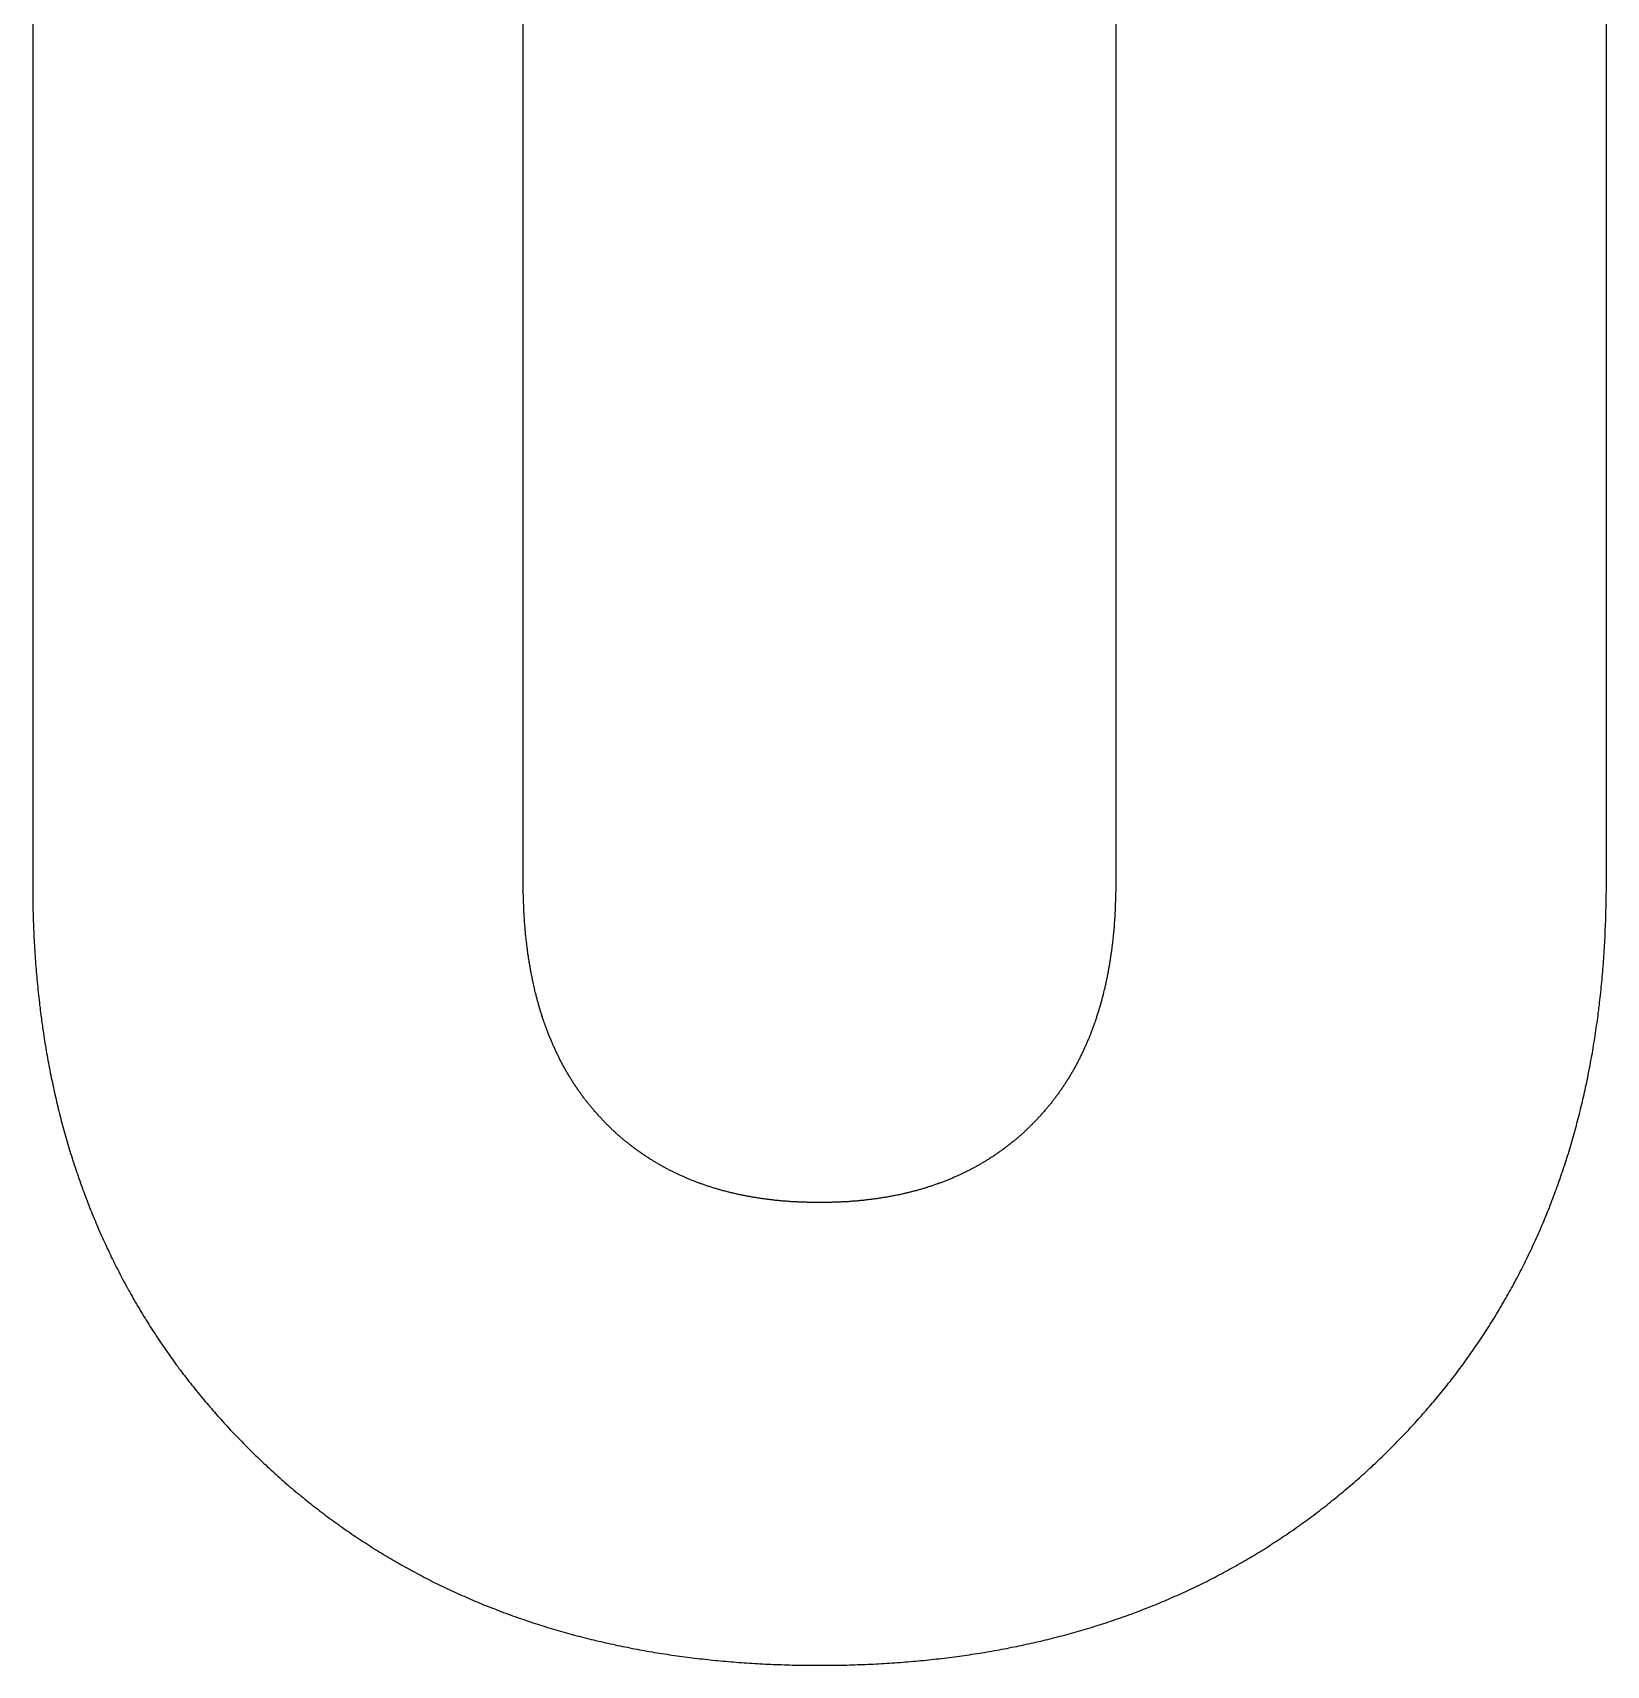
# Model space of a CAD drawing. Header units: millimetres. Extents: x -1211 to -100, y -1155 to 1320.
# Drawn here: x -701.15 to -689.01, y 1036.52 to 1049.12 of the extents above; entities that cross this region are included whole.
import ezdxf

# ---------------------------------------------------------------- set-up
doc = ezdxf.new("R2010")
doc.units = ezdxf.units.MM
doc.layers.get('0').update_dxf_attribs({"lineweight": 25, "true_color": 0xffffff})

msp = doc.modelspace()

# ---------------------------------------------------------------- linework, layer by layer
at = {"color": 5, "true_color": 0x0000ff, "flags": 128}
for points in [[(-701.151, 1056.199), (-701.151, 1042.556), (-701.151, 1042.535), (-701.151, 1042.514), (-701.151, 1042.493), (-701.151, 1042.472), (-701.15, 1042.451), (-701.15, 1042.43), (-701.15, 1042.409), (-701.149, 1042.388), (-701.149, 1042.367), (-701.149, 1042.346), (-701.148, 1042.325), (-701.147, 1042.304), (-701.147, 1042.284), (-701.146, 1042.263), (-701.145, 1042.242), (-701.145, 1042.221), (-701.144, 1042.201), (-701.143, 1042.18), (-701.142, 1042.159), (-701.141, 1042.139), (-701.14, 1042.118), (-701.139, 1042.098), (-701.138, 1042.077), (-701.136, 1042.057), (-701.135, 1042.036), (-701.134, 1042.016), (-701.132, 1041.996), (-701.131, 1041.975), (-701.13, 1041.955), (-701.128, 1041.935), (-701.126, 1041.915), (-701.125, 1041.894), (-701.123, 1041.874), (-701.121, 1041.854), (-701.12, 1041.834), (-701.118, 1041.814), (-701.116, 1041.794), (-701.114, 1041.774), (-701.112, 1041.754), (-701.11, 1041.734), (-701.108, 1041.714), (-701.106, 1041.694), (-701.104, 1041.674), (-701.101, 1041.655), (-701.099, 1041.635), (-701.097, 1041.615), (-701.094, 1041.595), (-701.092, 1041.576), (-701.09, 1041.556), (-701.087, 1041.536), (-701.084, 1041.517), (-701.082, 1041.497), (-701.079, 1041.478), (-701.076, 1041.458), (-701.074, 1041.439), (-701.071, 1041.419), (-701.068, 1041.4), (-701.065, 1041.381), (-701.062, 1041.361), (-701.059, 1041.342), (-701.056, 1041.323), (-701.053, 1041.304), (-701.049, 1041.284), (-701.046, 1041.265), (-701.043, 1041.246), (-701.039, 1041.227), (-701.036, 1041.208), (-701.033, 1041.189), (-701.029, 1041.17), (-701.026, 1041.151), (-701.022, 1041.132), (-701.018, 1041.113), (-701.015, 1041.094), (-701.011, 1041.075), (-701.007, 1041.056), (-701.003, 1041.038), (-700.999, 1041.019), (-700.995, 1041), (-700.991, 1040.982), (-700.987, 1040.963), (-700.983, 1040.944), (-700.979, 1040.926), (-700.975, 1040.907), (-700.97, 1040.889), (-700.966, 1040.87), (-700.962, 1040.852), (-700.957, 1040.833), (-700.953, 1040.815), (-700.948, 1040.797), (-700.944, 1040.778), (-700.939, 1040.76), (-700.934, 1040.742), (-700.93, 1040.723), (-700.925, 1040.705), (-700.92, 1040.687), (-700.915, 1040.669), (-700.91, 1040.651), (-700.905, 1040.633), (-700.9, 1040.615), (-700.895, 1040.597), (-700.89, 1040.579), (-700.885, 1040.561), (-700.879, 1040.543), (-700.874, 1040.525), (-700.869, 1040.507), (-700.863, 1040.489), (-700.858, 1040.472), (-700.852, 1040.454), (-700.847, 1040.436), (-700.841, 1040.418), (-700.835, 1040.401), (-700.83, 1040.383), (-700.824, 1040.366), (-700.818, 1040.348), (-700.812, 1040.33), (-700.806, 1040.313), (-700.8, 1040.296), (-700.794, 1040.278), (-700.788, 1040.261), (-700.782, 1040.243), (-700.776, 1040.226), (-700.77, 1040.209), (-700.764, 1040.191), (-700.757, 1040.174), (-700.751, 1040.157), (-700.744, 1040.14), (-700.738, 1040.123), (-700.731, 1040.106), (-700.725, 1040.089), (-700.718, 1040.071), (-700.712, 1040.054), (-700.705, 1040.037), (-700.698, 1040.021), (-700.691, 1040.004), (-700.684, 1039.987), (-700.677, 1039.97), (-700.67, 1039.953), (-700.663, 1039.936), (-700.656, 1039.92), (-700.649, 1039.903), (-700.642, 1039.886), (-700.635, 1039.869), (-700.627, 1039.853), (-700.62, 1039.836), (-700.613, 1039.82), (-700.605, 1039.803), (-700.598, 1039.787), (-700.59, 1039.77), (-700.582, 1039.754), (-700.575, 1039.737), (-700.567, 1039.721), (-700.559, 1039.705), (-700.551, 1039.688), (-700.544, 1039.672), (-700.536, 1039.656), (-700.528, 1039.64), (-700.52, 1039.623), (-700.512, 1039.607), (-700.504, 1039.591), (-700.495, 1039.575), (-700.487, 1039.559), (-700.479, 1039.543), (-700.471, 1039.527), (-700.462, 1039.511), (-700.454, 1039.495), (-700.445, 1039.479), (-700.437, 1039.464), (-700.428, 1039.448), (-700.42, 1039.432), (-700.411, 1039.416), (-700.402, 1039.4), (-700.393, 1039.385), (-700.384, 1039.369), (-700.376, 1039.353), (-700.367, 1039.338), (-700.358, 1039.322), (-700.349, 1039.307), (-700.34, 1039.291), (-700.33, 1039.276), (-700.321, 1039.26), (-700.312, 1039.245), (-700.303, 1039.23), (-700.293, 1039.214), (-700.284, 1039.199), (-700.274, 1039.184), (-700.265, 1039.168), (-700.255, 1039.153), (-700.246, 1039.138), (-700.236, 1039.123), (-700.226, 1039.108), (-700.217, 1039.093), (-700.207, 1039.078), (-700.197, 1039.063), (-700.187, 1039.048), (-700.177, 1039.033), (-700.167, 1039.018), (-700.157, 1039.003), (-700.147, 1038.988), (-700.137, 1038.973), (-700.127, 1038.958), (-700.116, 1038.944), (-700.106, 1038.929), (-700.096, 1038.914), (-700.085, 1038.9), (-700.075, 1038.885), (-700.064, 1038.87), (-700.054, 1038.856), (-700.043, 1038.841), (-700.032, 1038.827), (-700.022, 1038.812), (-700.011, 1038.798), (-700, 1038.783), (-699.989, 1038.769), (-699.978, 1038.755), (-699.967, 1038.74), (-699.956, 1038.726), (-699.945, 1038.712), (-699.934, 1038.698), (-699.923, 1038.684), (-699.911, 1038.669), (-699.9, 1038.655), (-699.889, 1038.641), (-699.877, 1038.627), (-699.866, 1038.613), (-699.854, 1038.599), (-699.843, 1038.585), (-699.831, 1038.571), (-699.82, 1038.557), (-699.808, 1038.543), (-699.796, 1038.53), (-699.784, 1038.516), (-699.772, 1038.502), (-699.761, 1038.488), (-699.749, 1038.475), (-699.737, 1038.461), (-699.725, 1038.447), (-699.712, 1038.434), (-699.7, 1038.42), (-699.688, 1038.407), (-699.676, 1038.393), (-699.663, 1038.38), (-699.651, 1038.366), (-699.639, 1038.353), (-699.626, 1038.339), (-699.614, 1038.326), (-699.601, 1038.313), (-699.588, 1038.3), (-699.576, 1038.286), (-699.563, 1038.273), (-699.55, 1038.26), (-699.537, 1038.247), (-699.525, 1038.234), (-699.512, 1038.221), (-699.499, 1038.207), (-699.486, 1038.194), (-699.472, 1038.181), (-699.459, 1038.169), (-699.446, 1038.156), (-699.433, 1038.143), (-699.42, 1038.13), (-699.407, 1038.117), (-699.393, 1038.105), (-699.38, 1038.092), (-699.367, 1038.079), (-699.353, 1038.067), (-699.34, 1038.054), (-699.326, 1038.042), (-699.313, 1038.029), (-699.299, 1038.017), (-699.286, 1038.005), (-699.272, 1037.993), (-699.259, 1037.98), (-699.245, 1037.968), (-699.231, 1037.956), (-699.218, 1037.944), (-699.204, 1037.932), (-699.19, 1037.92), (-699.176, 1037.908), (-699.163, 1037.896), (-699.149, 1037.885), (-699.135, 1037.873), (-699.121, 1037.861), (-699.107, 1037.85), (-699.093, 1037.838), (-699.079, 1037.827), (-699.065, 1037.815), (-699.051, 1037.804), (-699.037, 1037.792), (-699.023, 1037.781), (-699.008, 1037.77), (-698.994, 1037.758), (-698.98, 1037.747), (-698.966, 1037.736), (-698.951, 1037.725), (-698.937, 1037.714), (-698.923, 1037.703), (-698.908, 1037.692), (-698.894, 1037.681), (-698.879, 1037.67), (-698.865, 1037.66), (-698.85, 1037.649), (-698.836, 1037.638), (-698.821, 1037.628), (-698.807, 1037.617), (-698.792, 1037.607), (-698.777, 1037.596), (-698.763, 1037.586), (-698.748, 1037.575), (-698.733, 1037.565), (-698.718, 1037.555), (-698.703, 1037.545), (-698.689, 1037.534), (-698.674, 1037.524), (-698.659, 1037.514), (-698.644, 1037.504), (-698.629, 1037.494), (-698.614, 1037.484), (-698.599, 1037.474), (-698.584, 1037.465), (-698.568, 1037.455), (-698.553, 1037.445), (-698.538, 1037.436), (-698.523, 1037.426), (-698.508, 1037.416), (-698.492, 1037.407), (-698.477, 1037.397), (-698.462, 1037.388), (-698.446, 1037.379), (-698.431, 1037.369), (-698.416, 1037.36), (-698.4, 1037.351), (-698.385, 1037.342), (-698.369, 1037.333), (-698.353, 1037.324), (-698.338, 1037.315), (-698.322, 1037.306), (-698.307, 1037.297), (-698.291, 1037.288), (-698.275, 1037.279), (-698.259, 1037.27), (-698.244, 1037.262), (-698.228, 1037.253), (-698.212, 1037.245), (-698.196, 1037.236), (-698.18, 1037.227), (-698.164, 1037.219), (-698.148, 1037.211), (-698.132, 1037.202), (-698.116, 1037.194), (-698.1, 1037.186), (-698.084, 1037.178), (-698.068, 1037.169), (-698.052, 1037.161), (-698.036, 1037.153), (-698.019, 1037.145), (-698.003, 1037.137), (-697.987, 1037.13), (-697.97, 1037.122), (-697.954, 1037.114), (-697.938, 1037.106), (-697.921, 1037.099), (-697.905, 1037.091), (-697.888, 1037.083), (-697.872, 1037.076), (-697.855, 1037.068), (-697.839, 1037.061), (-697.822, 1037.054), (-697.806, 1037.046), (-697.789, 1037.039), (-697.772, 1037.032), (-697.755, 1037.025), (-697.739, 1037.017), (-697.722, 1037.01), (-697.705, 1037.003), (-697.688, 1036.996), (-697.671, 1036.989), (-697.654, 1036.983), (-697.637, 1036.976), (-697.62, 1036.969), (-697.603, 1036.962), (-697.586, 1036.956), (-697.569, 1036.949), (-697.552, 1036.942), (-697.535, 1036.936), (-697.518, 1036.929), (-697.501, 1036.923), (-697.483, 1036.917), (-697.466, 1036.91), (-697.449, 1036.904), (-697.431, 1036.898), (-697.414, 1036.892), (-697.397, 1036.886), (-697.379, 1036.88), (-697.362, 1036.874), (-697.344, 1036.868), (-697.327, 1036.862), (-697.309, 1036.856), (-697.292, 1036.85), (-697.274, 1036.844), (-697.256, 1036.839), (-697.239, 1036.833), (-697.221, 1036.827), (-697.203, 1036.822), (-697.185, 1036.816), (-697.168, 1036.811), (-697.15, 1036.805), (-697.132, 1036.8), (-697.114, 1036.795), (-697.096, 1036.79), (-697.078, 1036.784), (-697.06, 1036.779), (-697.042, 1036.774), (-697.024, 1036.769), (-697.006, 1036.764), (-696.988, 1036.759), (-696.97, 1036.754), (-696.952, 1036.749), (-696.933, 1036.745), (-696.915, 1036.74), (-696.897, 1036.735), (-696.878, 1036.731), (-696.86, 1036.726), (-696.842, 1036.721), (-696.823, 1036.717), (-696.805, 1036.713), (-696.786, 1036.708), (-696.768, 1036.704), (-696.749, 1036.7), (-696.731, 1036.695), (-696.712, 1036.691), (-696.694, 1036.687), (-696.675, 1036.683), (-696.656, 1036.679), (-696.638, 1036.675), (-696.619, 1036.671), (-696.6, 1036.667), (-696.581, 1036.663), (-696.562, 1036.66), (-696.543, 1036.656), (-696.524, 1036.652), (-696.506, 1036.648), (-696.487, 1036.645), (-696.468, 1036.641), (-696.449, 1036.638), (-696.429, 1036.635), (-696.41, 1036.631), (-696.391, 1036.628), (-696.372, 1036.625), (-696.353, 1036.621), (-696.334, 1036.618), (-696.314, 1036.615), (-696.295, 1036.612), (-696.276, 1036.609), (-696.256, 1036.606), (-696.237, 1036.603), (-696.218, 1036.6), (-696.198, 1036.597), (-696.179, 1036.595), (-696.159, 1036.592), (-696.14, 1036.589), (-696.12, 1036.587), (-696.1, 1036.584), (-696.081, 1036.582), (-696.061, 1036.579), (-696.041, 1036.577), (-696.022, 1036.574), (-696.002, 1036.572), (-695.982, 1036.57), (-695.962, 1036.568), (-695.942, 1036.565), (-695.922, 1036.563), (-695.903, 1036.561), (-695.883, 1036.559), (-695.863, 1036.557), (-695.843, 1036.555), (-695.823, 1036.554), (-695.802, 1036.552), (-695.782, 1036.55), (-695.762, 1036.548), (-695.742, 1036.547), (-695.722, 1036.545), (-695.702, 1036.544), (-695.681, 1036.542), (-695.661, 1036.541), (-695.641, 1036.539), (-695.62, 1036.538), (-695.6, 1036.537), (-695.579, 1036.535), (-695.559, 1036.534), (-695.539, 1036.533), (-695.518, 1036.532), (-695.497, 1036.531), (-695.477, 1036.53), (-695.456, 1036.529), (-695.436, 1036.528), (-695.415, 1036.527), (-695.394, 1036.526), (-695.373, 1036.526), (-695.353, 1036.525), (-695.332, 1036.524), (-695.311, 1036.524), (-695.29, 1036.523), (-695.269, 1036.523), (-695.248, 1036.522), (-695.227, 1036.522), (-695.206, 1036.522), (-695.185, 1036.521), (-695.164, 1036.521), (-695.143, 1036.521), (-695.122, 1036.521), (-695.101, 1036.521), (-695.08, 1036.521), (-695.058, 1036.521), (-695.037, 1036.521), (-695.016, 1036.521), (-694.995, 1036.521), (-694.974, 1036.521), (-694.953, 1036.522), (-694.932, 1036.522), (-694.911, 1036.522), (-694.89, 1036.523), (-694.869, 1036.523), (-694.848, 1036.524), (-694.827, 1036.524), (-694.807, 1036.525), (-694.786, 1036.526), (-694.765, 1036.526), (-694.744, 1036.527), (-694.724, 1036.528), (-694.703, 1036.529), (-694.682, 1036.53), (-694.662, 1036.531), (-694.641, 1036.532), (-694.621, 1036.533), (-694.6, 1036.534), (-694.58, 1036.535), (-694.559, 1036.537), (-694.539, 1036.538), (-694.519, 1036.539), (-694.498, 1036.541), (-694.478, 1036.542), (-694.458, 1036.544), (-694.437, 1036.545), (-694.417, 1036.547), (-694.397, 1036.548), (-694.377, 1036.55), (-694.357, 1036.552), (-694.337, 1036.554), (-694.317, 1036.555), (-694.297, 1036.557), (-694.277, 1036.559), (-694.257, 1036.561), (-694.237, 1036.563), (-694.217, 1036.565), (-694.197, 1036.568), (-694.177, 1036.57), (-694.157, 1036.572), (-694.138, 1036.574), (-694.118, 1036.577), (-694.098, 1036.579), (-694.079, 1036.582), (-694.059, 1036.584), (-694.039, 1036.587), (-694.02, 1036.589), (-694, 1036.592), (-693.981, 1036.595), (-693.961, 1036.597), (-693.942, 1036.6), (-693.922, 1036.603), (-693.903, 1036.606), (-693.884, 1036.609), (-693.864, 1036.612), (-693.845, 1036.615), (-693.826, 1036.618), (-693.806, 1036.621), (-693.787, 1036.625), (-693.768, 1036.628), (-693.749, 1036.631), (-693.73, 1036.635), (-693.711, 1036.638), (-693.692, 1036.641), (-693.673, 1036.645), (-693.654, 1036.648), (-693.635, 1036.652), (-693.616, 1036.656), (-693.597, 1036.66), (-693.578, 1036.663), (-693.559, 1036.667), (-693.541, 1036.671), (-693.522, 1036.675), (-693.503, 1036.679), (-693.484, 1036.683), (-693.466, 1036.687), (-693.447, 1036.691), (-693.428, 1036.695), (-693.41, 1036.7), (-693.391, 1036.704), (-693.373, 1036.708), (-693.354, 1036.713), (-693.336, 1036.717), (-693.318, 1036.721), (-693.299, 1036.726), (-693.281, 1036.731), (-693.263, 1036.735), (-693.244, 1036.74), (-693.226, 1036.745), (-693.208, 1036.749), (-693.19, 1036.754), (-693.171, 1036.759), (-693.153, 1036.764), (-693.135, 1036.769), (-693.117, 1036.774), (-693.099, 1036.779), (-693.081, 1036.784), (-693.063, 1036.79), (-693.045, 1036.795), (-693.027, 1036.8), (-693.009, 1036.805), (-692.992, 1036.811), (-692.974, 1036.816), (-692.956, 1036.822), (-692.938, 1036.827), (-692.921, 1036.833), (-692.903, 1036.839), (-692.885, 1036.844), (-692.868, 1036.85), (-692.85, 1036.856), (-692.832, 1036.862), (-692.815, 1036.868), (-692.797, 1036.874), (-692.78, 1036.88), (-692.763, 1036.886), (-692.745, 1036.892), (-692.728, 1036.898), (-692.71, 1036.904), (-692.693, 1036.91), (-692.676, 1036.917), (-692.659, 1036.923), (-692.641, 1036.929), (-692.624, 1036.936), (-692.607, 1036.942), (-692.59, 1036.949), (-692.573, 1036.956), (-692.556, 1036.962), (-692.539, 1036.969), (-692.522, 1036.976), (-692.505, 1036.983), (-692.488, 1036.989), (-692.471, 1036.996), (-692.454, 1037.003), (-692.437, 1037.01), (-692.421, 1037.017), (-692.404, 1037.025), (-692.387, 1037.032), (-692.37, 1037.039), (-692.354, 1037.046), (-692.337, 1037.054), (-692.321, 1037.061), (-692.304, 1037.068), (-692.287, 1037.076), (-692.271, 1037.083), (-692.254, 1037.091), (-692.238, 1037.099), (-692.222, 1037.106), (-692.205, 1037.114), (-692.189, 1037.122), (-692.172, 1037.13), (-692.156, 1037.137), (-692.14, 1037.145), (-692.124, 1037.153), (-692.108, 1037.161), (-692.091, 1037.169), (-692.075, 1037.178), (-692.059, 1037.186), (-692.043, 1037.194), (-692.027, 1037.202), (-692.011, 1037.211), (-691.995, 1037.219), (-691.979, 1037.227), (-691.963, 1037.236), (-691.947, 1037.245), (-691.931, 1037.253), (-691.916, 1037.262), (-691.9, 1037.27), (-691.884, 1037.279), (-691.868, 1037.288), (-691.853, 1037.297), (-691.837, 1037.306), (-691.821, 1037.315), (-691.806, 1037.324), (-691.79, 1037.333), (-691.775, 1037.342), (-691.759, 1037.351), (-691.744, 1037.36), (-691.728, 1037.369), (-691.713, 1037.379), (-691.698, 1037.388), (-691.682, 1037.397), (-691.667, 1037.407), (-691.652, 1037.416), (-691.636, 1037.426), (-691.621, 1037.436), (-691.606, 1037.445), (-691.591, 1037.455), (-691.576, 1037.465), (-691.561, 1037.474), (-691.546, 1037.484), (-691.531, 1037.494), (-691.516, 1037.504), (-691.501, 1037.514), (-691.486, 1037.524), (-691.471, 1037.534), (-691.456, 1037.545), (-691.441, 1037.555), (-691.426, 1037.565), (-691.411, 1037.575), (-691.397, 1037.586), (-691.382, 1037.596), (-691.367, 1037.607), (-691.353, 1037.617), (-691.338, 1037.628), (-691.323, 1037.638), (-691.309, 1037.649), (-691.294, 1037.66), (-691.28, 1037.67), (-691.265, 1037.681), (-691.251, 1037.692), (-691.237, 1037.703), (-691.222, 1037.714), (-691.208, 1037.725), (-691.194, 1037.736), (-691.179, 1037.747), (-691.165, 1037.758), (-691.151, 1037.77), (-691.137, 1037.781), (-691.123, 1037.792), (-691.108, 1037.804), (-691.094, 1037.815), (-691.08, 1037.827), (-691.066, 1037.838), (-691.052, 1037.85), (-691.038, 1037.861), (-691.025, 1037.873), (-691.011, 1037.885), (-690.997, 1037.896), (-690.983, 1037.908), (-690.969, 1037.92), (-690.955, 1037.932), (-690.942, 1037.944), (-690.928, 1037.956), (-690.914, 1037.968), (-690.901, 1037.98), (-690.887, 1037.993), (-690.873, 1038.005), (-690.86, 1038.017), (-690.846, 1038.029), (-690.833, 1038.042), (-690.819, 1038.054), (-690.806, 1038.067), (-690.793, 1038.079), (-690.779, 1038.092), (-690.766, 1038.105), (-690.753, 1038.117), (-690.739, 1038.13), (-690.726, 1038.143), (-690.713, 1038.156), (-690.7, 1038.169), (-690.687, 1038.181), (-690.674, 1038.194), (-690.661, 1038.207), (-690.648, 1038.221), (-690.635, 1038.234), (-690.622, 1038.247), (-690.609, 1038.26), (-690.596, 1038.273), (-690.584, 1038.286), (-690.571, 1038.3), (-690.558, 1038.313), (-690.546, 1038.326), (-690.533, 1038.339), (-690.521, 1038.353), (-690.508, 1038.366), (-690.496, 1038.38), (-690.484, 1038.393), (-690.471, 1038.407), (-690.459, 1038.42), (-690.447, 1038.434), (-690.435, 1038.447), (-690.423, 1038.461), (-690.411, 1038.475), (-690.399, 1038.488), (-690.387, 1038.502), (-690.375, 1038.516), (-690.363, 1038.53), (-690.351, 1038.543), (-690.34, 1038.557), (-690.328, 1038.571), (-690.316, 1038.585), (-690.305, 1038.599), (-690.293, 1038.613), (-690.282, 1038.627), (-690.271, 1038.641), (-690.259, 1038.655), (-690.248, 1038.669), (-690.237, 1038.684), (-690.225, 1038.698), (-690.214, 1038.712), (-690.203, 1038.726), (-690.192, 1038.74), (-690.181, 1038.755), (-690.17, 1038.769), (-690.159, 1038.783), (-690.149, 1038.798), (-690.138, 1038.812), (-690.127, 1038.827), (-690.116, 1038.841), (-690.106, 1038.856), (-690.095, 1038.87), (-690.085, 1038.885), (-690.074, 1038.9), (-690.064, 1038.914), (-690.053, 1038.929), (-690.043, 1038.944), (-690.033, 1038.958), (-690.023, 1038.973), (-690.012, 1038.988), (-690.002, 1039.003), (-689.992, 1039.018), (-689.982, 1039.033), (-689.972, 1039.048), (-689.962, 1039.063), (-689.952, 1039.078), (-689.943, 1039.093), (-689.933, 1039.108), (-689.923, 1039.123), (-689.913, 1039.138), (-689.904, 1039.153), (-689.894, 1039.168), (-689.885, 1039.184), (-689.875, 1039.199), (-689.866, 1039.214), (-689.857, 1039.23), (-689.847, 1039.245), (-689.838, 1039.26), (-689.829, 1039.276), (-689.82, 1039.291), (-689.811, 1039.307), (-689.802, 1039.322), (-689.793, 1039.338), (-689.784, 1039.353), (-689.775, 1039.369), (-689.766, 1039.385), (-689.757, 1039.4), (-689.748, 1039.416), (-689.74, 1039.432), (-689.731, 1039.448), (-689.723, 1039.464), (-689.714, 1039.479), (-689.706, 1039.495), (-689.697, 1039.511), (-689.689, 1039.527), (-689.68, 1039.543), (-689.672, 1039.559), (-689.664, 1039.575), (-689.656, 1039.591), (-689.648, 1039.607), (-689.64, 1039.623), (-689.632, 1039.64), (-689.624, 1039.656), (-689.616, 1039.672), (-689.608, 1039.688), (-689.6, 1039.705), (-689.592, 1039.721), (-689.584, 1039.737), (-689.577, 1039.754), (-689.569, 1039.77), (-689.562, 1039.787), (-689.554, 1039.803), (-689.547, 1039.82), (-689.539, 1039.836), (-689.532, 1039.853), (-689.525, 1039.869), (-689.517, 1039.886), (-689.51, 1039.903), (-689.503, 1039.92), (-689.496, 1039.936), (-689.489, 1039.953), (-689.482, 1039.97), (-689.475, 1039.987), (-689.468, 1040.004), (-689.461, 1040.021), (-689.454, 1040.037), (-689.448, 1040.054), (-689.441, 1040.071), (-689.434, 1040.089), (-689.428, 1040.106), (-689.421, 1040.123), (-689.415, 1040.14), (-689.408, 1040.157), (-689.402, 1040.174), (-689.396, 1040.191), (-689.389, 1040.209), (-689.383, 1040.226), (-689.377, 1040.243), (-689.371, 1040.261), (-689.365, 1040.278), (-689.359, 1040.296), (-689.353, 1040.313), (-689.347, 1040.33), (-689.341, 1040.348), (-689.335, 1040.366), (-689.329, 1040.383), (-689.324, 1040.401), (-689.318, 1040.418), (-689.313, 1040.436), (-689.307, 1040.454), (-689.301, 1040.472), (-689.296, 1040.489), (-689.291, 1040.507), (-689.285, 1040.525), (-689.28, 1040.543), (-689.275, 1040.561), (-689.269, 1040.579), (-689.264, 1040.597), (-689.259, 1040.615), (-689.254, 1040.633), (-689.249, 1040.651), (-689.244, 1040.669), (-689.239, 1040.687), (-689.235, 1040.705), (-689.23, 1040.723), (-689.225, 1040.742), (-689.22, 1040.76), (-689.216, 1040.778), (-689.211, 1040.797), (-689.207, 1040.815), (-689.202, 1040.833), (-689.198, 1040.852), (-689.193, 1040.87), (-689.189, 1040.889), (-689.185, 1040.907), (-689.18, 1040.926), (-689.176, 1040.944), (-689.172, 1040.963), (-689.168, 1040.982), (-689.164, 1041), (-689.16, 1041.019), (-689.156, 1041.038), (-689.152, 1041.056), (-689.148, 1041.075), (-689.145, 1041.094), (-689.141, 1041.113), (-689.137, 1041.132), (-689.134, 1041.151), (-689.13, 1041.17), (-689.127, 1041.189), (-689.123, 1041.208), (-689.12, 1041.227), (-689.116, 1041.246), (-689.113, 1041.265), (-689.11, 1041.284), (-689.107, 1041.304), (-689.104, 1041.323), (-689.1, 1041.342), (-689.097, 1041.361), (-689.094, 1041.381), (-689.091, 1041.4), (-689.089, 1041.419), (-689.086, 1041.439), (-689.083, 1041.458), (-689.08, 1041.478), (-689.077, 1041.497), (-689.075, 1041.517), (-689.072, 1041.536), (-689.07, 1041.556), (-689.067, 1041.576), (-689.065, 1041.595), (-689.062, 1041.615), (-689.06, 1041.635), (-689.058, 1041.655), (-689.056, 1041.674), (-689.053, 1041.694), (-689.051, 1041.714), (-689.049, 1041.734), (-689.047, 1041.754), (-689.045, 1041.774), (-689.043, 1041.794), (-689.041, 1041.814), (-689.04, 1041.834), (-689.038, 1041.854), (-689.036, 1041.874), (-689.034, 1041.894), (-689.033, 1041.915), (-689.031, 1041.935), (-689.03, 1041.955), (-689.028, 1041.975), (-689.027, 1041.996), (-689.026, 1042.016), (-689.024, 1042.036), (-689.023, 1042.057), (-689.022, 1042.077), (-689.021, 1042.098), (-689.02, 1042.118), (-689.018, 1042.139), (-689.017, 1042.159), (-689.017, 1042.18), (-689.016, 1042.201), (-689.015, 1042.221), (-689.014, 1042.242), (-689.013, 1042.263), (-689.013, 1042.284), (-689.012, 1042.304), (-689.011, 1042.325), (-689.011, 1042.346), (-689.01, 1042.367), (-689.01, 1042.388), (-689.009, 1042.409), (-689.009, 1042.43), (-689.009, 1042.451), (-689.009, 1042.472), (-689.008, 1042.493), (-689.008, 1042.514), (-689.008, 1042.535), (-689.008, 1042.556), (-689.008, 1056.199)], [(-692.794, 1056.199), (-692.794, 1042.556), (-692.794, 1042.547), (-692.794, 1042.538), (-692.794, 1042.529), (-692.794, 1042.52), (-692.794, 1042.511), (-692.794, 1042.502), (-692.794, 1042.492), (-692.795, 1042.483), (-692.795, 1042.474), (-692.795, 1042.465), (-692.795, 1042.456), (-692.795, 1042.447), (-692.795, 1042.438), (-692.796, 1042.429), (-692.796, 1042.42), (-692.796, 1042.411), (-692.797, 1042.402), (-692.797, 1042.393), (-692.797, 1042.384), (-692.798, 1042.376), (-692.798, 1042.367), (-692.798, 1042.358), (-692.799, 1042.349), (-692.799, 1042.34), (-692.8, 1042.331), (-692.8, 1042.323), (-692.801, 1042.314), (-692.801, 1042.305), (-692.802, 1042.296), (-692.802, 1042.288), (-692.803, 1042.279), (-692.803, 1042.27), (-692.804, 1042.262), (-692.805, 1042.253), (-692.805, 1042.244), (-692.806, 1042.236), (-692.807, 1042.227), (-692.807, 1042.218), (-692.808, 1042.21), (-692.809, 1042.201), (-692.809, 1042.193), (-692.81, 1042.184), (-692.811, 1042.176), (-692.812, 1042.167), (-692.813, 1042.159), (-692.814, 1042.15), (-692.814, 1042.142), (-692.815, 1042.133), (-692.816, 1042.125), (-692.817, 1042.117), (-692.818, 1042.108), (-692.819, 1042.1), (-692.82, 1042.091), (-692.821, 1042.083), (-692.822, 1042.075), (-692.823, 1042.066), (-692.824, 1042.058), (-692.825, 1042.05), (-692.826, 1042.042), (-692.827, 1042.033), (-692.828, 1042.025), (-692.83, 1042.017), (-692.831, 1042.009), (-692.832, 1042.001), (-692.833, 1041.993), (-692.834, 1041.984), (-692.836, 1041.976), (-692.837, 1041.968), (-692.838, 1041.96), (-692.839, 1041.952), (-692.841, 1041.944), (-692.842, 1041.936), (-692.843, 1041.928), (-692.845, 1041.92), (-692.846, 1041.912), (-692.847, 1041.904), (-692.849, 1041.896), (-692.85, 1041.888), (-692.852, 1041.88), (-692.853, 1041.872), (-692.855, 1041.864), (-692.856, 1041.856), (-692.858, 1041.849), (-692.859, 1041.841), (-692.861, 1041.833), (-692.862, 1041.825), (-692.864, 1041.817), (-692.866, 1041.81), (-692.867, 1041.802), (-692.869, 1041.794), (-692.871, 1041.786), (-692.872, 1041.779), (-692.874, 1041.771), (-692.876, 1041.763), (-692.878, 1041.756), (-692.879, 1041.748), (-692.881, 1041.74), (-692.883, 1041.733), (-692.885, 1041.725), (-692.887, 1041.717), (-692.888, 1041.71), (-692.89, 1041.702), (-692.892, 1041.695), (-692.894, 1041.687), (-692.896, 1041.68), (-692.898, 1041.672), (-692.9, 1041.665), (-692.902, 1041.657), (-692.904, 1041.65), (-692.906, 1041.643), (-692.908, 1041.635), (-692.91, 1041.628), (-692.912, 1041.62), (-692.914, 1041.613), (-692.916, 1041.606), (-692.919, 1041.598), (-692.921, 1041.591), (-692.923, 1041.584), (-692.925, 1041.577), (-692.927, 1041.569), (-692.93, 1041.562), (-692.932, 1041.555), (-692.934, 1041.548), (-692.936, 1041.54), (-692.939, 1041.533), (-692.941, 1041.526), (-692.943, 1041.519), (-692.946, 1041.512), (-692.948, 1041.505), (-692.95, 1041.498), (-692.953, 1041.491), (-692.955, 1041.483), (-692.958, 1041.476), (-692.96, 1041.469), (-692.963, 1041.462), (-692.965, 1041.455), (-692.968, 1041.448), (-692.97, 1041.441), (-692.973, 1041.435), (-692.976, 1041.428), (-692.978, 1041.421), (-692.981, 1041.414), (-692.983, 1041.407), (-692.986, 1041.4), (-692.989, 1041.393), (-692.991, 1041.386), (-692.994, 1041.38), (-692.997, 1041.373), (-693, 1041.366), (-693.002, 1041.359), (-693.005, 1041.353), (-693.008, 1041.346), (-693.011, 1041.339), (-693.014, 1041.332), (-693.016, 1041.326), (-693.019, 1041.319), (-693.022, 1041.312), (-693.025, 1041.306), (-693.028, 1041.299), (-693.031, 1041.293), (-693.034, 1041.286), (-693.037, 1041.279), (-693.04, 1041.273), (-693.043, 1041.266), (-693.046, 1041.26), (-693.049, 1041.253), (-693.052, 1041.247), (-693.055, 1041.24), (-693.059, 1041.234), (-693.062, 1041.227), (-693.065, 1041.221), (-693.068, 1041.215), (-693.071, 1041.208), (-693.074, 1041.202), (-693.078, 1041.195), (-693.081, 1041.189), (-693.084, 1041.183), (-693.087, 1041.177), (-693.091, 1041.17), (-693.094, 1041.164), (-693.097, 1041.158), (-693.101, 1041.151), (-693.104, 1041.145), (-693.108, 1041.139), (-693.111, 1041.133), (-693.114, 1041.127), (-693.118, 1041.121), (-693.121, 1041.114), (-693.125, 1041.108), (-693.128, 1041.102), (-693.132, 1041.096), (-693.135, 1041.09), (-693.139, 1041.084), (-693.143, 1041.078), (-693.146, 1041.072), (-693.15, 1041.066), (-693.153, 1041.06), (-693.157, 1041.054), (-693.161, 1041.048), (-693.164, 1041.042), (-693.168, 1041.036), (-693.172, 1041.03), (-693.176, 1041.024), (-693.179, 1041.018), (-693.183, 1041.012), (-693.187, 1041.007), (-693.191, 1041.001), (-693.195, 1040.995), (-693.199, 1040.989), (-693.202, 1040.983), (-693.206, 1040.978), (-693.21, 1040.972), (-693.214, 1040.966), (-693.218, 1040.96), (-693.222, 1040.955), (-693.226, 1040.949), (-693.23, 1040.943), (-693.234, 1040.938), (-693.238, 1040.932), (-693.242, 1040.926), (-693.246, 1040.921), (-693.251, 1040.915), (-693.255, 1040.91), (-693.259, 1040.904), (-693.263, 1040.899), (-693.267, 1040.893), (-693.271, 1040.888), (-693.276, 1040.882), (-693.28, 1040.877), (-693.284, 1040.871), (-693.288, 1040.866), (-693.293, 1040.86), (-693.297, 1040.855), (-693.301, 1040.849), (-693.306, 1040.844), (-693.31, 1040.839), (-693.314, 1040.833), (-693.319, 1040.828), (-693.323, 1040.823), (-693.328, 1040.817), (-693.332, 1040.812), (-693.336, 1040.807), (-693.341, 1040.802), (-693.345, 1040.796), (-693.35, 1040.791), (-693.355, 1040.786), (-693.359, 1040.781), (-693.364, 1040.776), (-693.368, 1040.771), (-693.373, 1040.765), (-693.378, 1040.76), (-693.382, 1040.755), (-693.387, 1040.75), (-693.392, 1040.745), (-693.396, 1040.74), (-693.401, 1040.735), (-693.406, 1040.73), (-693.411, 1040.725), (-693.415, 1040.72), (-693.42, 1040.715), (-693.425, 1040.71), (-693.43, 1040.705), (-693.435, 1040.7), (-693.439, 1040.695), (-693.444, 1040.691), (-693.449, 1040.686), (-693.454, 1040.681), (-693.459, 1040.676), (-693.464, 1040.671), (-693.469, 1040.667), (-693.474, 1040.662), (-693.479, 1040.657), (-693.484, 1040.652), (-693.489, 1040.648), (-693.494, 1040.643), (-693.499, 1040.639), (-693.504, 1040.634), (-693.509, 1040.629), (-693.514, 1040.625), (-693.519, 1040.62), (-693.524, 1040.616), (-693.529, 1040.611), (-693.534, 1040.607), (-693.539, 1040.602), (-693.545, 1040.598), (-693.55, 1040.593), (-693.555, 1040.589), (-693.56, 1040.584), (-693.565, 1040.58), (-693.571, 1040.576), (-693.576, 1040.571), (-693.581, 1040.567), (-693.586, 1040.563), (-693.592, 1040.558), (-693.597, 1040.554), (-693.602, 1040.55), (-693.607, 1040.546), (-693.613, 1040.541), (-693.618, 1040.537), (-693.623, 1040.533), (-693.629, 1040.529), (-693.634, 1040.525), (-693.64, 1040.521), (-693.645, 1040.517), (-693.65, 1040.512), (-693.656, 1040.508), (-693.661, 1040.504), (-693.667, 1040.5), (-693.672, 1040.496), (-693.678, 1040.492), (-693.683, 1040.488), (-693.689, 1040.485), (-693.694, 1040.481), (-693.7, 1040.477), (-693.706, 1040.473), (-693.711, 1040.469), (-693.717, 1040.465), (-693.722, 1040.461), (-693.728, 1040.458), (-693.734, 1040.454), (-693.739, 1040.45), (-693.745, 1040.446), (-693.751, 1040.443), (-693.756, 1040.439), (-693.762, 1040.435), (-693.768, 1040.432), (-693.774, 1040.428), (-693.779, 1040.424), (-693.785, 1040.421), (-693.791, 1040.417), (-693.797, 1040.414), (-693.802, 1040.41), (-693.808, 1040.406), (-693.814, 1040.403), (-693.82, 1040.399), (-693.826, 1040.396), (-693.832, 1040.393), (-693.838, 1040.389), (-693.844, 1040.386), (-693.849, 1040.382), (-693.855, 1040.379), (-693.861, 1040.376), (-693.867, 1040.372), (-693.873, 1040.369), (-693.879, 1040.366), (-693.885, 1040.362), (-693.891, 1040.359), (-693.897, 1040.356), (-693.903, 1040.353), (-693.91, 1040.35), (-693.916, 1040.346), (-693.922, 1040.343), (-693.928, 1040.34), (-693.934, 1040.337), (-693.94, 1040.334), (-693.946, 1040.331), (-693.952, 1040.328), (-693.959, 1040.325), (-693.965, 1040.322), (-693.971, 1040.319), (-693.977, 1040.316), (-693.983, 1040.313), (-693.99, 1040.31), (-693.996, 1040.307), (-694.002, 1040.304), (-694.009, 1040.301), (-694.015, 1040.298), (-694.021, 1040.296), (-694.028, 1040.293), (-694.034, 1040.29), (-694.04, 1040.287), (-694.047, 1040.284), (-694.053, 1040.282), (-694.059, 1040.279), (-694.066, 1040.276), (-694.072, 1040.274), (-694.079, 1040.271), (-694.085, 1040.268), (-694.092, 1040.266), (-694.098, 1040.263), (-694.105, 1040.261), (-694.111, 1040.258), (-694.118, 1040.255), (-694.124, 1040.253), (-694.131, 1040.25), (-694.137, 1040.248), (-694.144, 1040.245), (-694.151, 1040.243), (-694.157, 1040.241), (-694.164, 1040.238), (-694.171, 1040.236), (-694.177, 1040.233), (-694.184, 1040.231), (-694.191, 1040.229), (-694.197, 1040.226), (-694.204, 1040.224), (-694.211, 1040.222), (-694.217, 1040.22), (-694.224, 1040.217), (-694.231, 1040.215), (-694.238, 1040.213), (-694.245, 1040.211), (-694.251, 1040.209), (-694.258, 1040.207), (-694.265, 1040.204), (-694.272, 1040.202), (-694.279, 1040.2), (-694.286, 1040.198), (-694.293, 1040.196), (-694.3, 1040.194), (-694.306, 1040.192), (-694.313, 1040.19), (-694.32, 1040.188), (-694.327, 1040.186), (-694.334, 1040.184), (-694.341, 1040.183), (-694.348, 1040.181), (-694.355, 1040.179), (-694.362, 1040.177), (-694.37, 1040.175), (-694.377, 1040.173), (-694.384, 1040.172), (-694.391, 1040.17), (-694.398, 1040.168), (-694.405, 1040.166), (-694.412, 1040.165), (-694.419, 1040.163), (-694.426, 1040.161), (-694.434, 1040.16), (-694.441, 1040.158), (-694.448, 1040.157), (-694.455, 1040.155), (-694.463, 1040.153), (-694.47, 1040.152), (-694.477, 1040.15), (-694.484, 1040.149), (-694.492, 1040.147), (-694.499, 1040.146), (-694.506, 1040.144), (-694.514, 1040.143), (-694.521, 1040.142), (-694.528, 1040.14), (-694.536, 1040.139), (-694.543, 1040.138), (-694.551, 1040.136), (-694.558, 1040.135), (-694.565, 1040.134), (-694.573, 1040.132), (-694.58, 1040.131), (-694.588, 1040.13), (-694.595, 1040.129), (-694.603, 1040.127), (-694.61, 1040.126), (-694.618, 1040.125), (-694.626, 1040.124), (-694.633, 1040.123), (-694.641, 1040.122), (-694.648, 1040.121), (-694.656, 1040.12), (-694.664, 1040.119), (-694.671, 1040.118), (-694.679, 1040.117), (-694.686, 1040.116), (-694.694, 1040.115), (-694.702, 1040.114), (-694.71, 1040.113), (-694.717, 1040.112), (-694.725, 1040.111), (-694.733, 1040.11), (-694.741, 1040.109), (-694.748, 1040.109), (-694.756, 1040.108), (-694.764, 1040.107), (-694.772, 1040.106), (-694.78, 1040.106), (-694.787, 1040.105), (-694.795, 1040.104), (-694.803, 1040.104), (-694.811, 1040.103), (-694.819, 1040.102), (-694.827, 1040.102), (-694.835, 1040.101), (-694.843, 1040.1), (-694.851, 1040.1), (-694.859, 1040.099), (-694.867, 1040.099), (-694.875, 1040.098), (-694.883, 1040.098), (-694.891, 1040.097), (-694.899, 1040.097), (-694.907, 1040.097), (-694.915, 1040.096), (-694.923, 1040.096), (-694.931, 1040.095), (-694.939, 1040.095), (-694.948, 1040.095), (-694.956, 1040.094), (-694.964, 1040.094), (-694.972, 1040.094), (-694.98, 1040.094), (-694.988, 1040.093), (-694.997, 1040.093), (-695.005, 1040.093), (-695.013, 1040.093), (-695.021, 1040.093), (-695.03, 1040.093), (-695.038, 1040.092), (-695.046, 1040.092), (-695.055, 1040.092), (-695.063, 1040.092), (-695.071, 1040.092), (-695.08, 1040.092), (-695.088, 1040.092), (-695.096, 1040.092), (-695.105, 1040.092), (-695.113, 1040.092), (-695.121, 1040.092), (-695.13, 1040.093), (-695.138, 1040.093), (-695.146, 1040.093), (-695.154, 1040.093), (-695.163, 1040.093), (-695.171, 1040.093), (-695.179, 1040.094), (-695.187, 1040.094), (-695.195, 1040.094), (-695.204, 1040.094), (-695.212, 1040.095), (-695.22, 1040.095), (-695.228, 1040.095), (-695.236, 1040.096), (-695.244, 1040.096), (-695.252, 1040.097), (-695.26, 1040.097), (-695.268, 1040.097), (-695.276, 1040.098), (-695.284, 1040.098), (-695.292, 1040.099), (-695.3, 1040.099), (-695.308, 1040.1), (-695.316, 1040.1), (-695.324, 1040.101), (-695.332, 1040.102), (-695.34, 1040.102), (-695.348, 1040.103), (-695.356, 1040.104), (-695.364, 1040.104), (-695.372, 1040.105), (-695.38, 1040.106), (-695.387, 1040.106), (-695.395, 1040.107), (-695.403, 1040.108), (-695.411, 1040.109), (-695.419, 1040.109), (-695.426, 1040.11), (-695.434, 1040.111), (-695.442, 1040.112), (-695.45, 1040.113), (-695.457, 1040.114), (-695.465, 1040.115), (-695.473, 1040.116), (-695.48, 1040.117), (-695.488, 1040.118), (-695.496, 1040.119), (-695.503, 1040.12), (-695.511, 1040.121), (-695.519, 1040.122), (-695.526, 1040.123), (-695.534, 1040.124), (-695.541, 1040.125), (-695.549, 1040.126), (-695.556, 1040.127), (-695.564, 1040.129), (-695.571, 1040.13), (-695.579, 1040.131), (-695.586, 1040.132), (-695.594, 1040.134), (-695.601, 1040.135), (-695.609, 1040.136), (-695.616, 1040.138), (-695.623, 1040.139), (-695.631, 1040.14), (-695.638, 1040.142), (-695.646, 1040.143), (-695.653, 1040.144), (-695.66, 1040.146), (-695.668, 1040.147), (-695.675, 1040.149), (-695.682, 1040.15), (-695.689, 1040.152), (-695.697, 1040.153), (-695.704, 1040.155), (-695.711, 1040.157), (-695.718, 1040.158), (-695.726, 1040.16), (-695.733, 1040.161), (-695.74, 1040.163), (-695.747, 1040.165), (-695.754, 1040.166), (-695.761, 1040.168), (-695.768, 1040.17), (-695.776, 1040.172), (-695.783, 1040.173), (-695.79, 1040.175), (-695.797, 1040.177), (-695.804, 1040.179), (-695.811, 1040.181), (-695.818, 1040.183), (-695.825, 1040.184), (-695.832, 1040.186), (-695.839, 1040.188), (-695.846, 1040.19), (-695.853, 1040.192), (-695.86, 1040.194), (-695.867, 1040.196), (-695.874, 1040.198), (-695.88, 1040.2), (-695.887, 1040.202), (-695.894, 1040.204), (-695.901, 1040.207), (-695.908, 1040.209), (-695.915, 1040.211), (-695.921, 1040.213), (-695.928, 1040.215), (-695.935, 1040.217), (-695.942, 1040.22), (-695.949, 1040.222), (-695.955, 1040.224), (-695.962, 1040.226), (-695.969, 1040.229), (-695.975, 1040.231), (-695.982, 1040.233), (-695.989, 1040.236), (-695.995, 1040.238), (-696.002, 1040.241), (-696.009, 1040.243), (-696.015, 1040.245), (-696.022, 1040.248), (-696.028, 1040.25), (-696.035, 1040.253), (-696.042, 1040.255), (-696.048, 1040.258), (-696.055, 1040.261), (-696.061, 1040.263), (-696.068, 1040.266), (-696.074, 1040.268), (-696.081, 1040.271), (-696.087, 1040.274), (-696.093, 1040.276), (-696.1, 1040.279), (-696.106, 1040.282), (-696.113, 1040.284), (-696.119, 1040.287), (-696.125, 1040.29), (-696.132, 1040.293), (-696.138, 1040.296), (-696.144, 1040.298), (-696.151, 1040.301), (-696.157, 1040.304), (-696.163, 1040.307), (-696.17, 1040.31), (-696.176, 1040.313), (-696.182, 1040.316), (-696.188, 1040.319), (-696.194, 1040.322), (-696.201, 1040.325), (-696.207, 1040.328), (-696.213, 1040.331), (-696.219, 1040.334), (-696.225, 1040.337), (-696.231, 1040.34), (-696.238, 1040.343), (-696.244, 1040.346), (-696.25, 1040.35), (-696.256, 1040.353), (-696.262, 1040.356), (-696.268, 1040.359), (-696.274, 1040.362), (-696.28, 1040.366), (-696.286, 1040.369), (-696.292, 1040.372), (-696.298, 1040.376), (-696.304, 1040.379), (-696.31, 1040.382), (-696.316, 1040.386), (-696.322, 1040.389), (-696.328, 1040.393), (-696.333, 1040.396), (-696.339, 1040.399), (-696.345, 1040.403), (-696.351, 1040.406), (-696.357, 1040.41), (-696.363, 1040.414), (-696.368, 1040.417), (-696.374, 1040.421), (-696.38, 1040.424), (-696.386, 1040.428), (-696.391, 1040.432), (-696.397, 1040.435), (-696.403, 1040.439), (-696.409, 1040.443), (-696.414, 1040.446), (-696.42, 1040.45), (-696.426, 1040.454), (-696.431, 1040.458), (-696.437, 1040.461), (-696.443, 1040.465), (-696.448, 1040.469), (-696.454, 1040.473), (-696.459, 1040.477), (-696.465, 1040.481), (-696.47, 1040.485), (-696.476, 1040.488), (-696.481, 1040.492), (-696.487, 1040.496), (-696.492, 1040.5), (-696.498, 1040.504), (-696.503, 1040.508), (-696.509, 1040.512), (-696.514, 1040.517), (-696.52, 1040.521), (-696.525, 1040.525), (-696.53, 1040.529), (-696.536, 1040.533), (-696.541, 1040.537), (-696.546, 1040.541), (-696.552, 1040.546), (-696.557, 1040.55), (-696.562, 1040.554), (-696.568, 1040.558), (-696.573, 1040.563), (-696.578, 1040.567), (-696.584, 1040.571), (-696.589, 1040.576), (-696.594, 1040.58), (-696.599, 1040.584), (-696.604, 1040.589), (-696.61, 1040.593), (-696.615, 1040.598), (-696.62, 1040.602), (-696.625, 1040.607), (-696.63, 1040.611), (-696.635, 1040.616), (-696.64, 1040.62), (-696.645, 1040.625), (-696.65, 1040.629), (-696.655, 1040.634), (-696.661, 1040.639), (-696.666, 1040.643), (-696.671, 1040.648), (-696.676, 1040.652), (-696.681, 1040.657), (-696.685, 1040.662), (-696.69, 1040.667), (-696.695, 1040.671), (-696.7, 1040.676), (-696.705, 1040.681), (-696.71, 1040.686), (-696.715, 1040.691), (-696.72, 1040.695), (-696.725, 1040.7), (-696.729, 1040.705), (-696.734, 1040.71), (-696.739, 1040.715), (-696.744, 1040.72), (-696.749, 1040.725), (-696.753, 1040.73), (-696.758, 1040.735), (-696.763, 1040.74), (-696.768, 1040.745), (-696.772, 1040.75), (-696.777, 1040.755), (-696.782, 1040.76), (-696.786, 1040.765), (-696.791, 1040.771), (-696.796, 1040.776), (-696.8, 1040.781), (-696.805, 1040.786), (-696.809, 1040.791), (-696.814, 1040.796), (-696.818, 1040.802), (-696.823, 1040.807), (-696.827, 1040.812), (-696.832, 1040.817), (-696.836, 1040.823), (-696.841, 1040.828), (-696.845, 1040.833), (-696.849, 1040.839), (-696.854, 1040.844), (-696.858, 1040.849), (-696.862, 1040.855), (-696.867, 1040.86), (-696.871, 1040.866), (-696.875, 1040.871), (-696.88, 1040.877), (-696.884, 1040.882), (-696.888, 1040.888), (-696.892, 1040.893), (-696.896, 1040.899), (-696.901, 1040.904), (-696.905, 1040.91), (-696.909, 1040.915), (-696.913, 1040.921), (-696.917, 1040.926), (-696.921, 1040.932), (-696.925, 1040.938), (-696.929, 1040.943), (-696.933, 1040.949), (-696.937, 1040.955), (-696.941, 1040.96), (-696.945, 1040.966), (-696.949, 1040.972), (-696.953, 1040.978), (-696.957, 1040.983), (-696.961, 1040.989), (-696.965, 1040.995), (-696.968, 1041.001), (-696.972, 1041.007), (-696.976, 1041.012), (-696.98, 1041.018), (-696.984, 1041.024), (-696.987, 1041.03), (-696.991, 1041.036), (-696.995, 1041.042), (-696.998, 1041.048), (-697.002, 1041.054), (-697.006, 1041.06), (-697.009, 1041.066), (-697.013, 1041.072), (-697.017, 1041.078), (-697.02, 1041.084), (-697.024, 1041.09), (-697.027, 1041.096), (-697.031, 1041.102), (-697.034, 1041.108), (-697.038, 1041.114), (-697.041, 1041.121), (-697.045, 1041.127), (-697.048, 1041.133), (-697.052, 1041.139), (-697.055, 1041.145), (-697.058, 1041.151), (-697.062, 1041.158), (-697.065, 1041.164), (-697.069, 1041.17), (-697.072, 1041.177), (-697.075, 1041.183), (-697.078, 1041.189), (-697.082, 1041.195), (-697.085, 1041.202), (-697.088, 1041.208), (-697.091, 1041.215), (-697.094, 1041.221), (-697.098, 1041.227), (-697.101, 1041.234), (-697.104, 1041.24), (-697.107, 1041.247), (-697.11, 1041.253), (-697.113, 1041.26), (-697.116, 1041.266), (-697.119, 1041.273), (-697.122, 1041.279), (-697.125, 1041.286), (-697.128, 1041.293), (-697.131, 1041.299), (-697.134, 1041.306), (-697.137, 1041.312), (-697.14, 1041.319), (-697.143, 1041.326), (-697.146, 1041.332), (-697.148, 1041.339), (-697.151, 1041.346), (-697.154, 1041.353), (-697.157, 1041.359), (-697.16, 1041.366), (-697.162, 1041.373), (-697.165, 1041.38), (-697.168, 1041.386), (-697.171, 1041.393), (-697.173, 1041.4), (-697.176, 1041.407), (-697.179, 1041.414), (-697.181, 1041.421), (-697.184, 1041.428), (-697.186, 1041.435), (-697.189, 1041.441), (-697.191, 1041.448), (-697.194, 1041.455), (-697.197, 1041.462), (-697.199, 1041.469), (-697.201, 1041.476), (-697.204, 1041.483), (-697.206, 1041.491), (-697.209, 1041.498), (-697.211, 1041.505), (-697.214, 1041.512), (-697.216, 1041.519), (-697.218, 1041.526), (-697.221, 1041.533), (-697.223, 1041.54), (-697.225, 1041.548), (-697.227, 1041.555), (-697.23, 1041.562), (-697.232, 1041.569), (-697.234, 1041.577), (-697.236, 1041.584), (-697.239, 1041.591), (-697.241, 1041.598), (-697.243, 1041.606), (-697.245, 1041.613), (-697.247, 1041.62), (-697.249, 1041.628), (-697.251, 1041.635), (-697.253, 1041.643), (-697.255, 1041.65), (-697.257, 1041.657), (-697.259, 1041.665), (-697.261, 1041.672), (-697.263, 1041.68), (-697.265, 1041.687), (-697.267, 1041.695), (-697.269, 1041.702), (-697.271, 1041.71), (-697.273, 1041.717), (-697.275, 1041.725), (-697.276, 1041.733), (-697.278, 1041.74), (-697.28, 1041.748), (-697.282, 1041.756), (-697.283, 1041.763), (-697.285, 1041.771), (-697.287, 1041.779), (-697.289, 1041.786), (-697.29, 1041.794), (-697.292, 1041.802), (-697.294, 1041.81), (-697.295, 1041.817), (-697.297, 1041.825), (-697.298, 1041.833), (-697.3, 1041.841), (-697.302, 1041.849), (-697.303, 1041.856), (-697.305, 1041.864), (-697.306, 1041.872), (-697.308, 1041.88), (-697.309, 1041.888), (-697.31, 1041.896), (-697.312, 1041.904), (-697.313, 1041.912), (-697.315, 1041.92), (-697.316, 1041.928), (-697.317, 1041.936), (-697.319, 1041.944), (-697.32, 1041.952), (-697.321, 1041.96), (-697.323, 1041.968), (-697.324, 1041.976), (-697.325, 1041.984), (-697.326, 1041.993), (-697.327, 1042.001), (-697.329, 1042.009), (-697.33, 1042.017), (-697.331, 1042.025), (-697.332, 1042.033), (-697.333, 1042.042), (-697.334, 1042.05), (-697.335, 1042.058), (-697.336, 1042.066), (-697.337, 1042.075), (-697.338, 1042.083), (-697.339, 1042.091), (-697.34, 1042.1), (-697.341, 1042.108), (-697.342, 1042.117), (-697.343, 1042.125), (-697.344, 1042.133), (-697.345, 1042.142), (-697.346, 1042.15), (-697.347, 1042.159), (-697.347, 1042.167), (-697.348, 1042.176), (-697.349, 1042.184), (-697.35, 1042.193), (-697.351, 1042.201), (-697.351, 1042.21), (-697.352, 1042.218), (-697.353, 1042.227), (-697.353, 1042.236), (-697.354, 1042.244), (-697.355, 1042.253), (-697.355, 1042.262), (-697.356, 1042.27), (-697.356, 1042.279), (-697.357, 1042.288), (-697.358, 1042.296), (-697.358, 1042.305), (-697.359, 1042.314), (-697.359, 1042.323), (-697.36, 1042.331), (-697.36, 1042.34), (-697.36, 1042.349), (-697.361, 1042.358), (-697.361, 1042.367), (-697.362, 1042.376), (-697.362, 1042.384), (-697.362, 1042.393), (-697.363, 1042.402), (-697.363, 1042.411), (-697.363, 1042.42), (-697.364, 1042.429), (-697.364, 1042.438), (-697.364, 1042.447), (-697.364, 1042.456), (-697.364, 1042.465), (-697.365, 1042.474), (-697.365, 1042.483), (-697.365, 1042.492), (-697.365, 1042.502), (-697.365, 1042.511), (-697.365, 1042.52), (-697.365, 1042.529), (-697.365, 1042.538), (-697.365, 1042.547), (-697.365, 1042.556), (-697.365, 1056.199)]]:
    msp.add_lwpolyline(points, dxfattribs=at)

doc.saveas('drawing.dxf')
